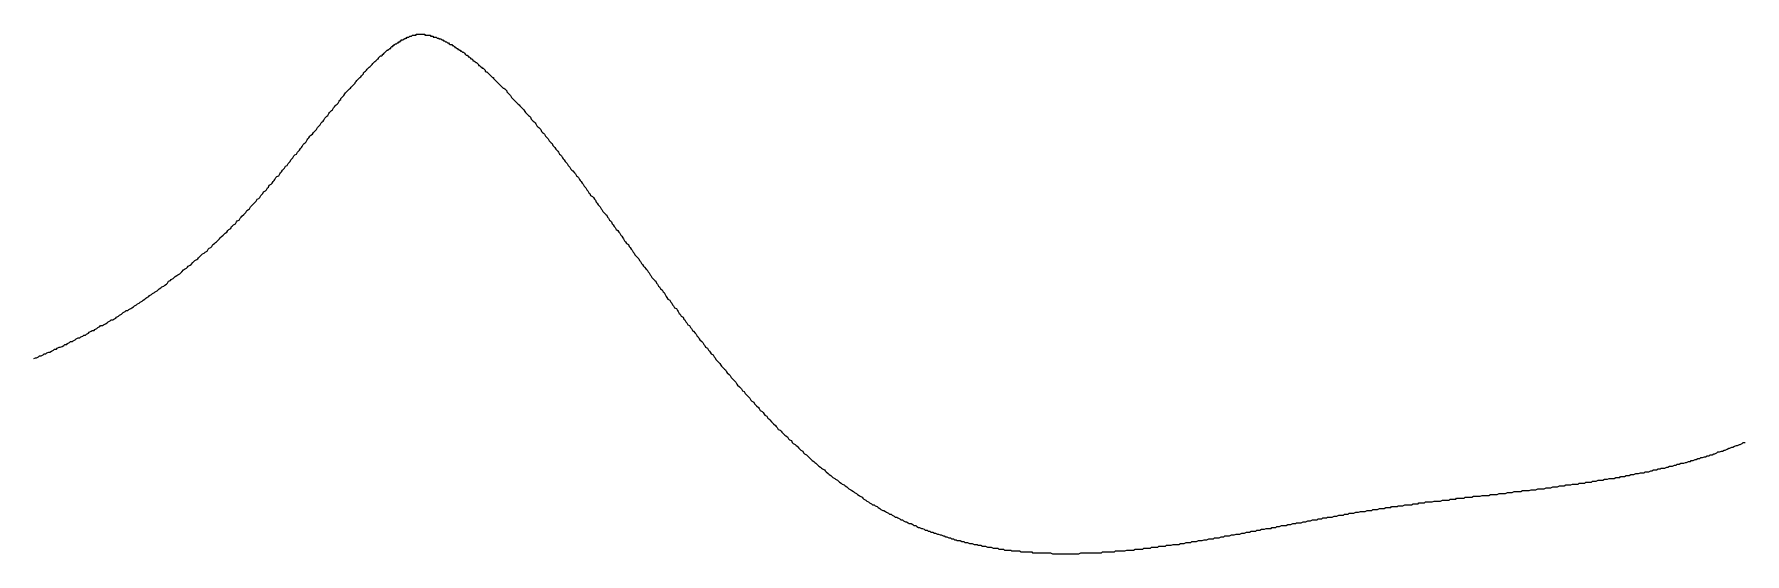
# Model space of a CAD drawing. Header units: millimetres. Extents: x 289 to 9778, y -894 to 6380.
# Drawn here: x 7161.49 to 7179.64, y -580.52 to -575.01 of the extents above; entities that cross this region are included whole.
import ezdxf

# ---------------------------------------------------------------- set-up
doc = ezdxf.new("R2010")
doc.units = ezdxf.units.MM

msp = doc.modelspace()

# ---------------------------------------------------------------- linework, layer by layer
msp.add_polyline3d([(7161.48, -578.453, 0), (7161.5, -578.443, 0), (7161.51, -578.443, 0), (7161.53, -578.433, 0), (7161.54, -578.423, 0), (7161.56, -578.423, 0), (7161.58, -578.413, 0), (7161.59, -578.403, 0), (7161.61, -578.403, 0), (7161.62, -578.393, 0), (7161.64, -578.383, 0), (7161.65, -578.383, 0), (7161.67, -578.373, 0), (7161.69, -578.363, 0), (7161.7, -578.353, 0), (7161.72, -578.353, 0), (7161.73, -578.343, 0), (7161.75, -578.333, 0), (7161.76, -578.333, 0), (7161.78, -578.323, 0), (7161.8, -578.313, 0), (7161.81, -578.303, 0), (7161.83, -578.303, 0), (7161.84, -578.293, 0), (7161.86, -578.283, 0), (7161.87, -578.273, 0), (7161.89, -578.273, 0), (7161.9, -578.263, 0), (7161.92, -578.253, 0), (7161.93, -578.243, 0), (7161.95, -578.233, 0), (7161.97, -578.233, 0), (7161.98, -578.223, 0), (7162, -578.213, 0), (7162.01, -578.203, 0), (7162.03, -578.203, 0), (7162.04, -578.193, 0), (7162.06, -578.183, 0), (7162.07, -578.173, 0), (7162.09, -578.163, 0), (7162.1, -578.153, 0), (7162.12, -578.153, 0), (7162.13, -578.143, 0), (7162.15, -578.133, 0), (7162.16, -578.123, 0), (7162.18, -578.113, 0), (7162.19, -578.103, 0), (7162.21, -578.103, 0), (7162.22, -578.093, 0), (7162.24, -578.083, 0), (7162.26, -578.073, 0), (7162.27, -578.063, 0), (7162.29, -578.053, 0), (7162.3, -578.043, 0), (7162.32, -578.043, 0), (7162.33, -578.033, 0), (7162.35, -578.023, 0), (7162.36, -578.013, 0), (7162.38, -578.003, 0), (7162.39, -577.993, 0), (7162.41, -577.983, 0), (7162.42, -577.973, 0), (7162.43, -577.963, 0), (7162.45, -577.953, 0), (7162.46, -577.943, 0), (7162.48, -577.943, 0), (7162.49, -577.933, 0), (7162.51, -577.923, 0), (7162.52, -577.913, 0), (7162.54, -577.903, 0), (7162.55, -577.893, 0), (7162.57, -577.883, 0), (7162.58, -577.873, 0), (7162.6, -577.863, 0), (7162.61, -577.853, 0), (7162.63, -577.843, 0), (7162.64, -577.833, 0), (7162.66, -577.823, 0), (7162.67, -577.813, 0), (7162.68, -577.803, 0), (7162.7, -577.793, 0), (7162.71, -577.783, 0), (7162.73, -577.773, 0), (7162.74, -577.763, 0), (7162.76, -577.753, 0), (7162.77, -577.743, 0), (7162.79, -577.733, 0), (7162.8, -577.723, 0), (7162.81, -577.713, 0), (7162.83, -577.703, 0), (7162.84, -577.693, 0), (7162.86, -577.683, 0), (7162.87, -577.673, 0), (7162.89, -577.663, 0), (7162.9, -577.653, 0), (7162.91, -577.633, 0), (7162.93, -577.623, 0), (7162.94, -577.613, 0), (7162.96, -577.603, 0), (7162.97, -577.593, 0), (7162.98, -577.583, 0), (7163, -577.573, 0), (7163.01, -577.563, 0), (7163.03, -577.553, 0), (7163.04, -577.543, 0), (7163.05, -577.533, 0), (7163.07, -577.513, 0), (7163.08, -577.503, 0), (7163.1, -577.493, 0), (7163.11, -577.483, 0), (7163.12, -577.473, 0), (7163.14, -577.463, 0), (7163.15, -577.453, 0), (7163.17, -577.433, 0), (7163.18, -577.423, 0), (7163.19, -577.413, 0), (7163.21, -577.403, 0), (7163.22, -577.393, 0), (7163.23, -577.383, 0), (7163.25, -577.363, 0), (7163.26, -577.353, 0), (7163.27, -577.343, 0), (7163.29, -577.333, 0), (7163.3, -577.323, 0), (7163.32, -577.313, 0), (7163.33, -577.293, 0), (7163.34, -577.283, 0), (7163.36, -577.273, 0), (7163.37, -577.263, 0), (7163.38, -577.243, 0), (7163.4, -577.233, 0), (7163.41, -577.223, 0), (7163.42, -577.213, 0), (7163.44, -577.193, 0), (7163.45, -577.183, 0), (7163.46, -577.173, 0), (7163.47, -577.163, 0), (7163.49, -577.143, 0), (7163.5, -577.133, 0), (7163.51, -577.123, 0), (7163.53, -577.113, 0), (7163.54, -577.093, 0), (7163.55, -577.083, 0), (7163.57, -577.073, 0), (7163.58, -577.053, 0), (7163.59, -577.043, 0), (7163.6, -577.033, 0), (7163.62, -577.023, 0), (7163.63, -577.003, 0), (7163.64, -576.993, 0), (7163.66, -576.983, 0), (7163.67, -576.963, 0), (7163.68, -576.953, 0), (7163.69, -576.943, 0), (7163.71, -576.923, 0), (7163.72, -576.913, 0), (7163.73, -576.903, 0), (7163.74, -576.883, 0), (7163.76, -576.873, 0), (7163.77, -576.863, 0), (7163.78, -576.843, 0), (7163.79, -576.833, 0), (7163.8, -576.823, 0), (7163.82, -576.803, 0), (7163.83, -576.793, 0), (7163.84, -576.783, 0), (7163.85, -576.763, 0), (7163.87, -576.753, 0), (7163.88, -576.743, 0), (7163.89, -576.723, 0), (7163.9, -576.713, 0), (7163.91, -576.703, 0), (7163.92, -576.683, 0), (7163.94, -576.673, 0), (7163.95, -576.663, 0), (7163.96, -576.643, 0), (7163.97, -576.633, 0), (7163.98, -576.613, 0), (7164, -576.603, 0), (7164.01, -576.593, 0), (7164.02, -576.573, 0), (7164.03, -576.563, 0), (7164.04, -576.553, 0), (7164.05, -576.533, 0), (7164.06, -576.523, 0), (7164.08, -576.513, 0), (7164.09, -576.493, 0), (7164.1, -576.483, 0), (7164.11, -576.473, 0), (7164.12, -576.453, 0), (7164.13, -576.443, 0), (7164.14, -576.433, 0), (7164.15, -576.413, 0), (7164.17, -576.403, 0), (7164.18, -576.383, 0), (7164.19, -576.373, 0), (7164.2, -576.363, 0), (7164.21, -576.343, 0), (7164.22, -576.333, 0), (7164.23, -576.323, 0), (7164.24, -576.303, 0), (7164.25, -576.293, 0), (7164.27, -576.283, 0), (7164.28, -576.263, 0), (7164.29, -576.253, 0), (7164.3, -576.243, 0), (7164.31, -576.223, 0), (7164.32, -576.213, 0), (7164.33, -576.203, 0), (7164.34, -576.183, 0), (7164.35, -576.173, 0), (7164.36, -576.163, 0), (7164.37, -576.153, 0), (7164.38, -576.133, 0), (7164.39, -576.123, 0), (7164.4, -576.113, 0), (7164.41, -576.093, 0), (7164.42, -576.083, 0), (7164.44, -576.073, 0), (7164.45, -576.053, 0), (7164.46, -576.043, 0), (7164.47, -576.033, 0), (7164.48, -576.023, 0), (7164.49, -576.003, 0), (7164.5, -575.993, 0), (7164.51, -575.983, 0), (7164.52, -575.973, 0), (7164.53, -575.953, 0), (7164.54, -575.943, 0), (7164.55, -575.933, 0), (7164.56, -575.923, 0), (7164.57, -575.903, 0), (7164.58, -575.893, 0), (7164.59, -575.883, 0), (7164.6, -575.873, 0), (7164.61, -575.853, 0), (7164.62, -575.843, 0), (7164.63, -575.833, 0), (7164.64, -575.823, 0), (7164.65, -575.813, 0), (7164.66, -575.793, 0), (7164.67, -575.783, 0), (7164.68, -575.773, 0), (7164.69, -575.763, 0), (7164.7, -575.753, 0), (7164.71, -575.743, 0), (7164.72, -575.723, 0), (7164.73, -575.713, 0), (7164.74, -575.703, 0), (7164.74, -575.693, 0), (7164.75, -575.683, 0), (7164.76, -575.673, 0), (7164.77, -575.663, 0), (7164.78, -575.643, 0), (7164.79, -575.633, 0), (7164.8, -575.623, 0), (7164.81, -575.613, 0), (7164.82, -575.603, 0), (7164.83, -575.593, 0), (7164.84, -575.583, 0), (7164.85, -575.573, 0), (7164.86, -575.563, 0), (7164.87, -575.553, 0), (7164.88, -575.543, 0), (7164.89, -575.533, 0), (7164.89, -575.523, 0), (7164.9, -575.513, 0), (7164.91, -575.503, 0), (7164.92, -575.493, 0), (7164.93, -575.483, 0), (7164.94, -575.473, 0), (7164.95, -575.463, 0), (7164.96, -575.453, 0), (7164.97, -575.443, 0), (7164.98, -575.433, 0), (7164.98, -575.423, 0), (7164.99, -575.413, 0), (7165, -575.403, 0), (7165.01, -575.393, 0), (7165.02, -575.383, 0), (7165.03, -575.373, 0), (7165.04, -575.363, 0), (7165.04, -575.363, 0), (7165.05, -575.353, 0), (7165.06, -575.343, 0), (7165.07, -575.333, 0), (7165.08, -575.323, 0), (7165.09, -575.313, 0), (7165.09, -575.313, 0), (7165.1, -575.303, 0), (7165.11, -575.293, 0), (7165.12, -575.283, 0), (7165.13, -575.273, 0), (7165.14, -575.273, 0), (7165.14, -575.263, 0), (7165.15, -575.253, 0), (7165.16, -575.243, 0), (7165.17, -575.243, 0), (7165.18, -575.233, 0), (7165.18, -575.223, 0), (7165.19, -575.223, 0), (7165.2, -575.213, 0), (7165.21, -575.203, 0), (7165.21, -575.203, 0), (7165.22, -575.193, 0), (7165.23, -575.183, 0), (7165.24, -575.183, 0), (7165.24, -575.173, 0), (7165.25, -575.173, 0), (7165.26, -575.163, 0), (7165.27, -575.163, 0), (7165.27, -575.153, 0), (7165.28, -575.143, 0), (7165.29, -575.143, 0), (7165.29, -575.133, 0), (7165.3, -575.133, 0), (7165.31, -575.123, 0), (7165.31, -575.123, 0), (7165.32, -575.113, 0), (7165.33, -575.113, 0), (7165.33, -575.113, 0), (7165.34, -575.103, 0), (7165.35, -575.103, 0), (7165.35, -575.093, 0), (7165.36, -575.093, 0), (7165.37, -575.093, 0), (7165.37, -575.083, 0), (7165.38, -575.083, 0), (7165.38, -575.073, 0), (7165.39, -575.073, 0), (7165.39, -575.073, 0), (7165.4, -575.073, 0), (7165.41, -575.063, 0), (7165.41, -575.063, 0), (7165.42, -575.063, 0), (7165.42, -575.053, 0), (7165.43, -575.053, 0), (7165.43, -575.053, 0), (7165.44, -575.053, 0), (7165.44, -575.043, 0), (7165.45, -575.043, 0), (7165.45, -575.043, 0), (7165.45, -575.043, 0), (7165.46, -575.043, 0), (7165.46, -575.043, 0), (7165.47, -575.033, 0), (7165.47, -575.033, 0), (7165.48, -575.033, 0), (7165.48, -575.033, 0), (7165.49, -575.033, 0), (7165.49, -575.033, 0), (7165.49, -575.033, 0), (7165.5, -575.023, 0), (7165.5, -575.023, 0), (7165.51, -575.023, 0), (7165.51, -575.023, 0), (7165.51, -575.023, 0), (7165.52, -575.023, 0), (7165.52, -575.023, 0), (7165.52, -575.023, 0), (7165.53, -575.023, 0), (7165.53, -575.023, 0), (7165.54, -575.023, 0), (7165.54, -575.023, 0), (7165.54, -575.013, 0), (7165.55, -575.013, 0), (7165.55, -575.013, 0), (7165.56, -575.013, 0), (7165.56, -575.013, 0), (7165.56, -575.013, 0), (7165.57, -575.013, 0), (7165.57, -575.013, 0), (7165.58, -575.013, 0), (7165.58, -575.013, 0), (7165.58, -575.013, 0), (7165.59, -575.013, 0), (7165.59, -575.013, 0), (7165.6, -575.013, 0), (7165.6, -575.013, 0), (7165.6, -575.013, 0), (7165.61, -575.013, 0), (7165.61, -575.013, 0), (7165.62, -575.013, 0), (7165.62, -575.013, 0), (7165.63, -575.013, 0), (7165.63, -575.013, 0), (7165.63, -575.023, 0), (7165.64, -575.023, 0), (7165.64, -575.023, 0), (7165.65, -575.023, 0), (7165.65, -575.023, 0), (7165.66, -575.023, 0), (7165.66, -575.023, 0), (7165.67, -575.023, 0), (7165.67, -575.023, 0), (7165.68, -575.023, 0), (7165.68, -575.023, 0), (7165.69, -575.023, 0), (7165.69, -575.033, 0), (7165.7, -575.033, 0), (7165.7, -575.033, 0), (7165.71, -575.033, 0), (7165.71, -575.033, 0), (7165.72, -575.033, 0), (7165.72, -575.043, 0), (7165.73, -575.043, 0), (7165.73, -575.043, 0), (7165.74, -575.043, 0), (7165.75, -575.043, 0), (7165.75, -575.043, 0), (7165.76, -575.053, 0), (7165.76, -575.053, 0), (7165.77, -575.053, 0), (7165.78, -575.053, 0), (7165.78, -575.063, 0), (7165.79, -575.063, 0), (7165.79, -575.063, 0), (7165.8, -575.063, 0), (7165.81, -575.073, 0), (7165.81, -575.073, 0), (7165.82, -575.073, 0), (7165.83, -575.083, 0), (7165.83, -575.083, 0), (7165.84, -575.083, 0), (7165.85, -575.093, 0), (7165.85, -575.093, 0), (7165.86, -575.093, 0), (7165.87, -575.103, 0), (7165.87, -575.103, 0), (7165.88, -575.103, 0), (7165.89, -575.113, 0), (7165.89, -575.113, 0), (7165.9, -575.123, 0), (7165.91, -575.123, 0), (7165.92, -575.123, 0), (7165.92, -575.133, 0), (7165.93, -575.133, 0), (7165.94, -575.143, 0), (7165.95, -575.143, 0), (7165.95, -575.153, 0), (7165.96, -575.153, 0), (7165.97, -575.163, 0), (7165.98, -575.163, 0), (7165.98, -575.173, 0), (7165.99, -575.173, 0), (7166, -575.183, 0), (7166.01, -575.183, 0), (7166.01, -575.193, 0), (7166.02, -575.193, 0), (7166.03, -575.203, 0), (7166.04, -575.203, 0), (7166.05, -575.213, 0), (7166.05, -575.213, 0), (7166.06, -575.223, 0), (7166.07, -575.233, 0), (7166.08, -575.233, 0), (7166.09, -575.243, 0), (7166.09, -575.253, 0), (7166.1, -575.253, 0), (7166.11, -575.263, 0), (7166.12, -575.273, 0), (7166.13, -575.273, 0), (7166.14, -575.283, 0), (7166.14, -575.293, 0), (7166.15, -575.293, 0), (7166.16, -575.303, 0), (7166.17, -575.313, 0), (7166.18, -575.313, 0), (7166.19, -575.323, 0), (7166.2, -575.333, 0), (7166.2, -575.343, 0), (7166.21, -575.343, 0), (7166.22, -575.353, 0), (7166.23, -575.363, 0), (7166.24, -575.373, 0), (7166.25, -575.373, 0), (7166.26, -575.383, 0), (7166.27, -575.393, 0), (7166.27, -575.403, 0), (7166.28, -575.413, 0), (7166.29, -575.413, 0), (7166.3, -575.423, 0), (7166.31, -575.433, 0), (7166.32, -575.443, 0), (7166.33, -575.453, 0), (7166.34, -575.463, 0), (7166.35, -575.473, 0), (7166.36, -575.473, 0), (7166.36, -575.483, 0), (7166.37, -575.493, 0), (7166.38, -575.503, 0), (7166.39, -575.513, 0), (7166.4, -575.523, 0), (7166.41, -575.533, 0), (7166.42, -575.543, 0), (7166.43, -575.553, 0), (7166.44, -575.563, 0), (7166.45, -575.573, 0), (7166.46, -575.583, 0), (7166.47, -575.583, 0), (7166.48, -575.593, 0), (7166.49, -575.603, 0), (7166.5, -575.613, 0), (7166.5, -575.623, 0), (7166.51, -575.633, 0), (7166.52, -575.643, 0), (7166.53, -575.653, 0), (7166.54, -575.663, 0), (7166.55, -575.683, 0), (7166.56, -575.693, 0), (7166.57, -575.703, 0), (7166.58, -575.713, 0), (7166.59, -575.723, 0), (7166.6, -575.733, 0), (7166.61, -575.743, 0), (7166.62, -575.753, 0), (7166.63, -575.763, 0), (7166.64, -575.773, 0), (7166.65, -575.783, 0), (7166.66, -575.793, 0), (7166.67, -575.803, 0), (7166.68, -575.813, 0), (7166.69, -575.833, 0), (7166.7, -575.843, 0), (7166.71, -575.853, 0), (7166.72, -575.863, 0), (7166.73, -575.873, 0), (7166.74, -575.883, 0), (7166.75, -575.893, 0), (7166.76, -575.913, 0), (7166.77, -575.923, 0), (7166.78, -575.933, 0), (7166.79, -575.943, 0), (7166.8, -575.953, 0), (7166.81, -575.963, 0), (7166.82, -575.983, 0), (7166.83, -575.993, 0), (7166.84, -576.003, 0), (7166.85, -576.013, 0), (7166.86, -576.023, 0), (7166.87, -576.043, 0), (7166.88, -576.053, 0), (7166.89, -576.063, 0), (7166.9, -576.073, 0), (7166.91, -576.093, 0), (7166.92, -576.103, 0), (7166.93, -576.113, 0), (7166.94, -576.123, 0), (7166.95, -576.143, 0), (7166.96, -576.153, 0), (7166.97, -576.163, 0), (7166.98, -576.173, 0), (7166.99, -576.193, 0), (7167, -576.203, 0), (7167.01, -576.213, 0), (7167.02, -576.233, 0), (7167.03, -576.243, 0), (7167.04, -576.253, 0), (7167.05, -576.263, 0), (7167.06, -576.283, 0), (7167.07, -576.293, 0), (7167.08, -576.303, 0), (7167.09, -576.323, 0), (7167.1, -576.333, 0), (7167.11, -576.343, 0), (7167.12, -576.363, 0), (7167.13, -576.373, 0), (7167.14, -576.383, 0), (7167.15, -576.403, 0), (7167.16, -576.413, 0), (7167.17, -576.423, 0), (7167.18, -576.443, 0), (7167.19, -576.453, 0), (7167.2, -576.463, 0), (7167.22, -576.483, 0), (7167.23, -576.493, 0), (7167.24, -576.513, 0), (7167.25, -576.523, 0), (7167.26, -576.533, 0), (7167.27, -576.553, 0), (7167.28, -576.563, 0), (7167.29, -576.573, 0), (7167.3, -576.593, 0), (7167.31, -576.603, 0), (7167.32, -576.623, 0), (7167.33, -576.633, 0), (7167.34, -576.643, 0), (7167.35, -576.663, 0), (7167.36, -576.673, 0), (7167.37, -576.693, 0), (7167.38, -576.703, 0), (7167.39, -576.723, 0), (7167.41, -576.733, 0), (7167.42, -576.743, 0), (7167.43, -576.763, 0), (7167.44, -576.773, 0), (7167.45, -576.793, 0), (7167.46, -576.803, 0), (7167.47, -576.823, 0), (7167.48, -576.833, 0), (7167.49, -576.843, 0), (7167.5, -576.863, 0), (7167.51, -576.873, 0), (7167.52, -576.893, 0), (7167.53, -576.903, 0), (7167.55, -576.923, 0), (7167.56, -576.933, 0), (7167.57, -576.953, 0), (7167.58, -576.963, 0), (7167.59, -576.983, 0), (7167.6, -576.993, 0), (7167.61, -577.003, 0), (7167.62, -577.023, 0), (7167.63, -577.033, 0), (7167.64, -577.053, 0), (7167.65, -577.063, 0), (7167.66, -577.083, 0), (7167.68, -577.093, 0), (7167.69, -577.113, 0), (7167.7, -577.123, 0), (7167.71, -577.143, 0), (7167.72, -577.153, 0), (7167.73, -577.173, 0), (7167.74, -577.183, 0), (7167.75, -577.203, 0), (7167.76, -577.213, 0), (7167.77, -577.233, 0), (7167.79, -577.243, 0), (7167.8, -577.263, 0), (7167.81, -577.273, 0), (7167.82, -577.293, 0), (7167.83, -577.303, 0), (7167.84, -577.323, 0), (7167.85, -577.333, 0), (7167.86, -577.353, 0), (7167.87, -577.363, 0), (7167.89, -577.383, 0), (7167.9, -577.393, 0), (7167.91, -577.413, 0), (7167.92, -577.423, 0), (7167.93, -577.443, 0), (7167.94, -577.453, 0), (7167.95, -577.473, 0), (7167.96, -577.483, 0), (7167.98, -577.503, 0), (7167.99, -577.513, 0), (7168, -577.533, 0), (7168.01, -577.543, 0), (7168.02, -577.563, 0), (7168.03, -577.573, 0), (7168.04, -577.593, 0), (7168.05, -577.603, 0), (7168.07, -577.623, 0), (7168.08, -577.633, 0), (7168.09, -577.653, 0), (7168.1, -577.663, 0), (7168.11, -577.683, 0), (7168.12, -577.693, 0), (7168.13, -577.713, 0), (7168.15, -577.723, 0), (7168.16, -577.743, 0), (7168.17, -577.753, 0), (7168.18, -577.773, 0), (7168.19, -577.793, 0), (7168.2, -577.803, 0), (7168.21, -577.823, 0), (7168.23, -577.833, 0), (7168.24, -577.853, 0), (7168.25, -577.863, 0), (7168.26, -577.883, 0), (7168.27, -577.893, 0), (7168.28, -577.913, 0), (7168.3, -577.923, 0), (7168.31, -577.943, 0), (7168.32, -577.953, 0), (7168.33, -577.973, 0), (7168.34, -577.983, 0), (7168.35, -578.003, 0), (7168.37, -578.013, 0), (7168.38, -578.033, 0), (7168.39, -578.043, 0), (7168.4, -578.063, 0), (7168.41, -578.073, 0), (7168.42, -578.093, 0), (7168.44, -578.103, 0), (7168.45, -578.123, 0), (7168.46, -578.133, 0), (7168.47, -578.153, 0), (7168.48, -578.163, 0), (7168.5, -578.183, 0), (7168.51, -578.193, 0), (7168.52, -578.213, 0), (7168.53, -578.223, 0), (7168.54, -578.243, 0), (7168.55, -578.253, 0), (7168.57, -578.273, 0), (7168.58, -578.283, 0), (7168.59, -578.303, 0), (7168.6, -578.313, 0), (7168.61, -578.333, 0), (7168.63, -578.343, 0), (7168.64, -578.363, 0), (7168.65, -578.373, 0), (7168.66, -578.383, 0), (7168.67, -578.403, 0), (7168.69, -578.413, 0), (7168.7, -578.433, 0), (7168.71, -578.443, 0), (7168.72, -578.463, 0), (7168.73, -578.473, 0), (7168.75, -578.493, 0), (7168.76, -578.503, 0), (7168.77, -578.523, 0), (7168.78, -578.533, 0), (7168.8, -578.553, 0), (7168.81, -578.563, 0), (7168.82, -578.573, 0), (7168.83, -578.593, 0), (7168.84, -578.603, 0), (7168.86, -578.623, 0), (7168.87, -578.633, 0), (7168.88, -578.653, 0), (7168.89, -578.663, 0), (7168.91, -578.683, 0), (7168.92, -578.693, 0), (7168.93, -578.703, 0), (7168.94, -578.723, 0), (7168.95, -578.733, 0), (7168.97, -578.753, 0), (7168.98, -578.763, 0), (7168.99, -578.773, 0), (7169, -578.793, 0), (7169.02, -578.803, 0), (7169.03, -578.823, 0), (7169.04, -578.833, 0), (7169.05, -578.843, 0), (7169.07, -578.863, 0), (7169.08, -578.873, 0), (7169.09, -578.893, 0), (7169.1, -578.903, 0), (7169.12, -578.913, 0), (7169.13, -578.933, 0), (7169.14, -578.943, 0), (7169.15, -578.953, 0), (7169.17, -578.973, 0), (7169.18, -578.983, 0), (7169.19, -579.003, 0), (7169.21, -579.013, 0), (7169.22, -579.023, 0), (7169.23, -579.043, 0), (7169.24, -579.053, 0), (7169.26, -579.063, 0), (7169.27, -579.083, 0), (7169.28, -579.093, 0), (7169.29, -579.103, 0), (7169.31, -579.123, 0), (7169.32, -579.133, 0), (7169.33, -579.143, 0), (7169.35, -579.163, 0), (7169.36, -579.173, 0), (7169.37, -579.183, 0), (7169.38, -579.203, 0), (7169.4, -579.213, 0), (7169.41, -579.223, 0), (7169.42, -579.233, 0), (7169.44, -579.253, 0), (7169.45, -579.263, 0), (7169.46, -579.273, 0), (7169.48, -579.283, 0), (7169.49, -579.303, 0), (7169.5, -579.313, 0), (7169.52, -579.323, 0), (7169.53, -579.343, 0), (7169.54, -579.353, 0), (7169.56, -579.363, 0), (7169.57, -579.373, 0), (7169.58, -579.383, 0), (7169.6, -579.403, 0), (7169.61, -579.413, 0), (7169.62, -579.423, 0), (7169.64, -579.433, 0), (7169.65, -579.453, 0), (7169.66, -579.463, 0), (7169.68, -579.473, 0), (7169.69, -579.483, 0), (7169.7, -579.493, 0), (7169.72, -579.513, 0), (7169.73, -579.523, 0), (7169.74, -579.533, 0), (7169.76, -579.543, 0), (7169.77, -579.553, 0), (7169.78, -579.563, 0), (7169.8, -579.583, 0), (7169.81, -579.593, 0), (7169.83, -579.603, 0), (7169.84, -579.613, 0), (7169.85, -579.623, 0), (7169.87, -579.633, 0), (7169.88, -579.643, 0), (7169.89, -579.653, 0), (7169.91, -579.673, 0), (7169.92, -579.683, 0), (7169.94, -579.693, 0), (7169.95, -579.703, 0), (7169.96, -579.713, 0), (7169.98, -579.723, 0), (7169.99, -579.733, 0), (7170.01, -579.743, 0), (7170.02, -579.753, 0), (7170.03, -579.763, 0), (7170.05, -579.773, 0), (7170.06, -579.783, 0), (7170.08, -579.793, 0), (7170.09, -579.803, 0), (7170.11, -579.813, 0), (7170.12, -579.823, 0), (7170.13, -579.833, 0), (7170.15, -579.843, 0), (7170.16, -579.853, 0), (7170.18, -579.863, 0), (7170.19, -579.873, 0), (7170.21, -579.883, 0), (7170.22, -579.893, 0), (7170.24, -579.903, 0), (7170.25, -579.913, 0), (7170.27, -579.923, 0), (7170.28, -579.933, 0), (7170.29, -579.943, 0), (7170.31, -579.953, 0), (7170.32, -579.963, 0), (7170.34, -579.973, 0), (7170.35, -579.983, 0), (7170.37, -579.993, 0), (7170.38, -580.003, 0), (7170.4, -580.003, 0), (7170.41, -580.013, 0), (7170.43, -580.023, 0), (7170.44, -580.033, 0), (7170.46, -580.043, 0), (7170.47, -580.053, 0), (7170.49, -580.063, 0), (7170.5, -580.063, 0), (7170.52, -580.073, 0), (7170.53, -580.083, 0), (7170.55, -580.093, 0), (7170.56, -580.103, 0), (7170.58, -580.103, 0), (7170.59, -580.113, 0), (7170.61, -580.123, 0), (7170.62, -580.133, 0), (7170.64, -580.133, 0), (7170.65, -580.143, 0), (7170.67, -580.153, 0), (7170.68, -580.163, 0), (7170.7, -580.163, 0), (7170.71, -580.173, 0), (7170.73, -580.183, 0), (7170.74, -580.183, 0), (7170.76, -580.193, 0), (7170.77, -580.203, 0), (7170.79, -580.203, 0), (7170.81, -580.213, 0), (7170.82, -580.223, 0), (7170.84, -580.223, 0), (7170.85, -580.233, 0), (7170.87, -580.243, 0), (7170.88, -580.243, 0), (7170.9, -580.253, 0), (7170.91, -580.253, 0), (7170.93, -580.263, 0), (7170.94, -580.273, 0), (7170.96, -580.273, 0), (7170.97, -580.283, 0), (7170.99, -580.283, 0), (7171, -580.293, 0), (7171.02, -580.293, 0), (7171.04, -580.303, 0), (7171.05, -580.303, 0), (7171.07, -580.313, 0), (7171.08, -580.313, 0), (7171.1, -580.323, 0), (7171.11, -580.323, 0), (7171.13, -580.333, 0), (7171.14, -580.333, 0), (7171.16, -580.343, 0), (7171.17, -580.343, 0), (7171.19, -580.353, 0), (7171.21, -580.353, 0), (7171.22, -580.363, 0), (7171.24, -580.363, 0), (7171.25, -580.373, 0), (7171.27, -580.373, 0), (7171.28, -580.383, 0), (7171.3, -580.383, 0), (7171.31, -580.383, 0), (7171.33, -580.393, 0), (7171.35, -580.393, 0), (7171.36, -580.403, 0), (7171.38, -580.403, 0), (7171.39, -580.403, 0), (7171.41, -580.413, 0), (7171.42, -580.413, 0), (7171.44, -580.413, 0), (7171.46, -580.423, 0), (7171.47, -580.423, 0), (7171.49, -580.423, 0), (7171.5, -580.433, 0), (7171.52, -580.433, 0), (7171.53, -580.433, 0), (7171.55, -580.443, 0), (7171.56, -580.443, 0), (7171.58, -580.443, 0), (7171.6, -580.453, 0), (7171.61, -580.453, 0), (7171.63, -580.453, 0), (7171.64, -580.453, 0), (7171.66, -580.463, 0), (7171.67, -580.463, 0), (7171.69, -580.463, 0), (7171.71, -580.463, 0), (7171.72, -580.473, 0), (7171.74, -580.473, 0), (7171.75, -580.473, 0), (7171.77, -580.473, 0), (7171.78, -580.483, 0), (7171.8, -580.483, 0), (7171.82, -580.483, 0), (7171.83, -580.483, 0), (7171.85, -580.483, 0), (7171.86, -580.493, 0), (7171.88, -580.493, 0), (7171.89, -580.493, 0), (7171.91, -580.493, 0), (7171.93, -580.493, 0), (7171.94, -580.493, 0), (7171.96, -580.503, 0), (7171.97, -580.503, 0), (7171.99, -580.503, 0), (7172, -580.503, 0), (7172.02, -580.503, 0), (7172.04, -580.503, 0), (7172.05, -580.503, 0), (7172.07, -580.503, 0), (7172.08, -580.513, 0), (7172.1, -580.513, 0), (7172.11, -580.513, 0), (7172.13, -580.513, 0), (7172.15, -580.513, 0), (7172.16, -580.513, 0), (7172.18, -580.513, 0), (7172.19, -580.513, 0), (7172.21, -580.513, 0), (7172.22, -580.513, 0), (7172.24, -580.513, 0), (7172.26, -580.513, 0), (7172.27, -580.513, 0), (7172.29, -580.523, 0), (7172.3, -580.523, 0), (7172.32, -580.523, 0), (7172.33, -580.523, 0), (7172.35, -580.523, 0), (7172.37, -580.523, 0), (7172.38, -580.523, 0), (7172.4, -580.523, 0), (7172.41, -580.523, 0), (7172.43, -580.523, 0), (7172.44, -580.523, 0), (7172.46, -580.523, 0), (7172.48, -580.523, 0), (7172.49, -580.523, 0), (7172.51, -580.523, 0), (7172.52, -580.523, 0), (7172.54, -580.523, 0), (7172.55, -580.523, 0), (7172.57, -580.523, 0), (7172.59, -580.513, 0), (7172.6, -580.513, 0), (7172.62, -580.513, 0), (7172.63, -580.513, 0), (7172.65, -580.513, 0), (7172.66, -580.513, 0), (7172.68, -580.513, 0), (7172.7, -580.513, 0), (7172.71, -580.513, 0), (7172.73, -580.513, 0), (7172.74, -580.513, 0), (7172.76, -580.513, 0), (7172.78, -580.513, 0), (7172.79, -580.513, 0), (7172.81, -580.513, 0), (7172.82, -580.503, 0), (7172.84, -580.503, 0), (7172.85, -580.503, 0), (7172.87, -580.503, 0), (7172.89, -580.503, 0), (7172.9, -580.503, 0), (7172.92, -580.503, 0), (7172.93, -580.503, 0), (7172.95, -580.503, 0), (7172.96, -580.493, 0), (7172.98, -580.493, 0), (7173, -580.493, 0), (7173.01, -580.493, 0), (7173.03, -580.493, 0), (7173.04, -580.493, 0), (7173.06, -580.493, 0), (7173.08, -580.483, 0), (7173.09, -580.483, 0), (7173.11, -580.483, 0), (7173.12, -580.483, 0), (7173.14, -580.483, 0), (7173.15, -580.483, 0), (7173.17, -580.473, 0), (7173.19, -580.473, 0), (7173.2, -580.473, 0), (7173.22, -580.473, 0), (7173.23, -580.473, 0), (7173.25, -580.473, 0), (7173.26, -580.463, 0), (7173.28, -580.463, 0), (7173.3, -580.463, 0), (7173.31, -580.463, 0), (7173.33, -580.463, 0), (7173.34, -580.453, 0), (7173.36, -580.453, 0), (7173.38, -580.453, 0), (7173.39, -580.453, 0), (7173.41, -580.453, 0), (7173.42, -580.443, 0), (7173.44, -580.443, 0), (7173.45, -580.443, 0), (7173.47, -580.443, 0), (7173.49, -580.443, 0), (7173.5, -580.433, 0), (7173.52, -580.433, 0), (7173.53, -580.433, 0), (7173.55, -580.433, 0), (7173.57, -580.423, 0), (7173.58, -580.423, 0), (7173.6, -580.423, 0), (7173.61, -580.423, 0), (7173.63, -580.423, 0), (7173.65, -580.413, 0), (7173.66, -580.413, 0), (7173.68, -580.413, 0), (7173.69, -580.413, 0), (7173.71, -580.403, 0), (7173.72, -580.403, 0), (7173.74, -580.403, 0), (7173.76, -580.403, 0), (7173.77, -580.393, 0), (7173.79, -580.393, 0), (7173.8, -580.393, 0), (7173.82, -580.393, 0), (7173.84, -580.383, 0), (7173.85, -580.383, 0), (7173.87, -580.383, 0), (7173.88, -580.383, 0), (7173.9, -580.373, 0), (7173.92, -580.373, 0), (7173.93, -580.373, 0), (7173.95, -580.363, 0), (7173.96, -580.363, 0), (7173.98, -580.363, 0), (7174, -580.363, 0), (7174.01, -580.353, 0), (7174.03, -580.353, 0), (7174.04, -580.353, 0), (7174.06, -580.353, 0), (7174.08, -580.343, 0), (7174.09, -580.343, 0), (7174.11, -580.343, 0), (7174.12, -580.333, 0), (7174.14, -580.333, 0), (7174.16, -580.333, 0), (7174.17, -580.333, 0), (7174.19, -580.323, 0), (7174.2, -580.323, 0), (7174.22, -580.323, 0), (7174.24, -580.313, 0), (7174.25, -580.313, 0), (7174.27, -580.313, 0), (7174.28, -580.313, 0), (7174.3, -580.303, 0), (7174.32, -580.303, 0), (7174.33, -580.303, 0), (7174.35, -580.293, 0), (7174.37, -580.293, 0), (7174.38, -580.293, 0), (7174.4, -580.283, 0), (7174.41, -580.283, 0), (7174.43, -580.283, 0), (7174.45, -580.283, 0), (7174.46, -580.273, 0), (7174.48, -580.273, 0), (7174.49, -580.273, 0), (7174.51, -580.263, 0), (7174.53, -580.263, 0), (7174.54, -580.263, 0), (7174.56, -580.253, 0), (7174.58, -580.253, 0), (7174.59, -580.253, 0), (7174.61, -580.253, 0), (7174.62, -580.243, 0), (7174.64, -580.243, 0), (7174.66, -580.243, 0), (7174.67, -580.233, 0), (7174.69, -580.233, 0), (7174.7, -580.233, 0), (7174.72, -580.223, 0), (7174.74, -580.223, 0), (7174.75, -580.223, 0), (7174.77, -580.223, 0), (7174.79, -580.213, 0), (7174.8, -580.213, 0), (7174.82, -580.213, 0), (7174.84, -580.203, 0), (7174.85, -580.203, 0), (7174.87, -580.203, 0), (7174.88, -580.193, 0), (7174.9, -580.193, 0), (7174.92, -580.193, 0), (7174.93, -580.193, 0), (7174.95, -580.183, 0), (7174.97, -580.183, 0), (7174.98, -580.183, 0), (7175, -580.173, 0), (7175.01, -580.173, 0), (7175.03, -580.173, 0), (7175.05, -580.163, 0), (7175.06, -580.163, 0), (7175.08, -580.163, 0), (7175.1, -580.163, 0), (7175.11, -580.153, 0), (7175.13, -580.153, 0), (7175.15, -580.153, 0), (7175.16, -580.143, 0), (7175.18, -580.143, 0), (7175.2, -580.143, 0), (7175.21, -580.133, 0), (7175.23, -580.133, 0), (7175.25, -580.133, 0), (7175.26, -580.133, 0), (7175.28, -580.123, 0), (7175.29, -580.123, 0), (7175.31, -580.123, 0), (7175.33, -580.113, 0), (7175.34, -580.113, 0), (7175.36, -580.113, 0), (7175.38, -580.113, 0), (7175.39, -580.103, 0), (7175.41, -580.103, 0), (7175.43, -580.103, 0), (7175.44, -580.093, 0), (7175.46, -580.093, 0), (7175.48, -580.093, 0), (7175.49, -580.093, 0), (7175.51, -580.083, 0), (7175.53, -580.083, 0), (7175.54, -580.083, 0), (7175.56, -580.073, 0), (7175.58, -580.073, 0), (7175.59, -580.073, 0), (7175.61, -580.073, 0), (7175.63, -580.063, 0), (7175.64, -580.063, 0), (7175.66, -580.063, 0), (7175.68, -580.063, 0), (7175.69, -580.053, 0), (7175.71, -580.053, 0), (7175.73, -580.053, 0), (7175.74, -580.053, 0), (7175.76, -580.043, 0), (7175.78, -580.043, 0), (7175.79, -580.043, 0), (7175.81, -580.043, 0), (7175.83, -580.033, 0), (7175.84, -580.033, 0), (7175.86, -580.033, 0), (7175.88, -580.033, 0), (7175.89, -580.023, 0), (7175.91, -580.023, 0), (7175.93, -580.023, 0), (7175.95, -580.023, 0), (7175.96, -580.013, 0), (7175.98, -580.013, 0), (7176, -580.013, 0), (7176.01, -580.013, 0), (7176.03, -580.003, 0), (7176.05, -580.003, 0), (7176.06, -580.003, 0), (7176.08, -580.003, 0), (7176.1, -580.003, 0), (7176.12, -579.993, 0), (7176.13, -579.993, 0), (7176.15, -579.993, 0), (7176.17, -579.993, 0), (7176.18, -579.983, 0), (7176.2, -579.983, 0), (7176.22, -579.983, 0), (7176.24, -579.983, 0), (7176.25, -579.973, 0), (7176.27, -579.973, 0), (7176.29, -579.973, 0), (7176.31, -579.973, 0), (7176.32, -579.973, 0), (7176.34, -579.963, 0), (7176.36, -579.963, 0), (7176.38, -579.963, 0), (7176.39, -579.963, 0), (7176.41, -579.963, 0), (7176.43, -579.953, 0), (7176.44, -579.953, 0), (7176.46, -579.953, 0), (7176.48, -579.953, 0), (7176.5, -579.953, 0), (7176.51, -579.943, 0), (7176.53, -579.943, 0), (7176.55, -579.943, 0), (7176.57, -579.943, 0), (7176.58, -579.933, 0), (7176.6, -579.933, 0), (7176.62, -579.933, 0), (7176.64, -579.933, 0), (7176.66, -579.933, 0), (7176.67, -579.923, 0), (7176.69, -579.923, 0), (7176.71, -579.923, 0), (7176.73, -579.923, 0), (7176.74, -579.923, 0), (7176.76, -579.913, 0), (7176.78, -579.913, 0), (7176.8, -579.913, 0), (7176.81, -579.913, 0), (7176.83, -579.913, 0), (7176.85, -579.903, 0), (7176.87, -579.903, 0), (7176.89, -579.903, 0), (7176.9, -579.903, 0), (7176.92, -579.903, 0), (7176.94, -579.893, 0), (7176.96, -579.893, 0), (7176.97, -579.893, 0), (7176.99, -579.893, 0), (7177.01, -579.893, 0), (7177.03, -579.883, 0), (7177.05, -579.883, 0), (7177.06, -579.883, 0), (7177.08, -579.883, 0), (7177.1, -579.883, 0), (7177.12, -579.873, 0), (7177.13, -579.873, 0), (7177.15, -579.873, 0), (7177.17, -579.873, 0), (7177.19, -579.863, 0), (7177.21, -579.863, 0), (7177.22, -579.863, 0), (7177.24, -579.863, 0), (7177.26, -579.863, 0), (7177.28, -579.853, 0), (7177.29, -579.853, 0), (7177.31, -579.853, 0), (7177.33, -579.853, 0), (7177.35, -579.853, 0), (7177.37, -579.843, 0), (7177.38, -579.843, 0), (7177.4, -579.843, 0), (7177.42, -579.843, 0), (7177.44, -579.833, 0), (7177.46, -579.833, 0), (7177.47, -579.833, 0), (7177.49, -579.833, 0), (7177.51, -579.833, 0), (7177.53, -579.823, 0), (7177.54, -579.823, 0), (7177.56, -579.823, 0), (7177.58, -579.823, 0), (7177.6, -579.813, 0), (7177.62, -579.813, 0), (7177.63, -579.813, 0), (7177.65, -579.813, 0), (7177.67, -579.803, 0), (7177.69, -579.803, 0), (7177.71, -579.803, 0), (7177.72, -579.803, 0), (7177.74, -579.793, 0), (7177.76, -579.793, 0), (7177.78, -579.793, 0), (7177.79, -579.793, 0), (7177.81, -579.783, 0), (7177.83, -579.783, 0), (7177.85, -579.783, 0), (7177.87, -579.783, 0), (7177.88, -579.773, 0), (7177.9, -579.773, 0), (7177.92, -579.773, 0), (7177.94, -579.773, 0), (7177.95, -579.763, 0), (7177.97, -579.763, 0), (7177.99, -579.763, 0), (7178.01, -579.763, 0), (7178.02, -579.753, 0), (7178.04, -579.753, 0), (7178.06, -579.753, 0), (7178.08, -579.743, 0), (7178.09, -579.743, 0), (7178.11, -579.743, 0), (7178.13, -579.743, 0), (7178.15, -579.733, 0), (7178.17, -579.733, 0), (7178.18, -579.733, 0), (7178.2, -579.723, 0), (7178.22, -579.723, 0), (7178.24, -579.723, 0), (7178.25, -579.723, 0), (7178.27, -579.713, 0), (7178.29, -579.713, 0), (7178.31, -579.713, 0), (7178.32, -579.703, 0), (7178.34, -579.703, 0), (7178.36, -579.703, 0), (7178.38, -579.693, 0), (7178.39, -579.693, 0), (7178.41, -579.693, 0), (7178.43, -579.683, 0), (7178.45, -579.683, 0), (7178.46, -579.683, 0), (7178.48, -579.673, 0), (7178.5, -579.673, 0), (7178.51, -579.673, 0), (7178.53, -579.663, 0), (7178.55, -579.663, 0), (7178.57, -579.663, 0), (7178.58, -579.653, 0), (7178.6, -579.653, 0), (7178.62, -579.653, 0), (7178.64, -579.643, 0), (7178.65, -579.643, 0), (7178.67, -579.633, 0), (7178.69, -579.633, 0), (7178.7, -579.633, 0), (7178.72, -579.623, 0), (7178.74, -579.623, 0), (7178.75, -579.613, 0), (7178.77, -579.613, 0), (7178.79, -579.613, 0), (7178.81, -579.603, 0), (7178.82, -579.603, 0), (7178.84, -579.593, 0), (7178.86, -579.593, 0), (7178.87, -579.593, 0), (7178.89, -579.583, 0), (7178.91, -579.583, 0), (7178.92, -579.573, 0), (7178.94, -579.573, 0), (7178.96, -579.563, 0), (7178.97, -579.563, 0), (7178.99, -579.563, 0), (7179.01, -579.553, 0), (7179.02, -579.553, 0), (7179.04, -579.543, 0), (7179.06, -579.543, 0), (7179.07, -579.533, 0), (7179.09, -579.533, 0), (7179.11, -579.523, 0), (7179.12, -579.523, 0), (7179.14, -579.513, 0), (7179.16, -579.513, 0), (7179.17, -579.503, 0), (7179.19, -579.503, 0), (7179.21, -579.493, 0), (7179.22, -579.493, 0), (7179.24, -579.483, 0), (7179.26, -579.483, 0), (7179.27, -579.473, 0), (7179.29, -579.473, 0), (7179.31, -579.463, 0), (7179.32, -579.463, 0), (7179.34, -579.453, 0), (7179.35, -579.443, 0), (7179.37, -579.443, 0), (7179.39, -579.433, 0), (7179.4, -579.433, 0), (7179.42, -579.423, 0), (7179.43, -579.423, 0), (7179.45, -579.413, 0), (7179.47, -579.403, 0), (7179.48, -579.403, 0), (7179.5, -579.393, 0), (7179.51, -579.393, 0), (7179.53, -579.383, 0), (7179.55, -579.373, 0), (7179.56, -579.373, 0), (7179.58, -579.363, 0), (7179.59, -579.363, 0), (7179.61, -579.353, 0), (7179.62, -579.343, 0), (7179.64, -579.343, 0)])

doc.saveas('drawing.dxf')
